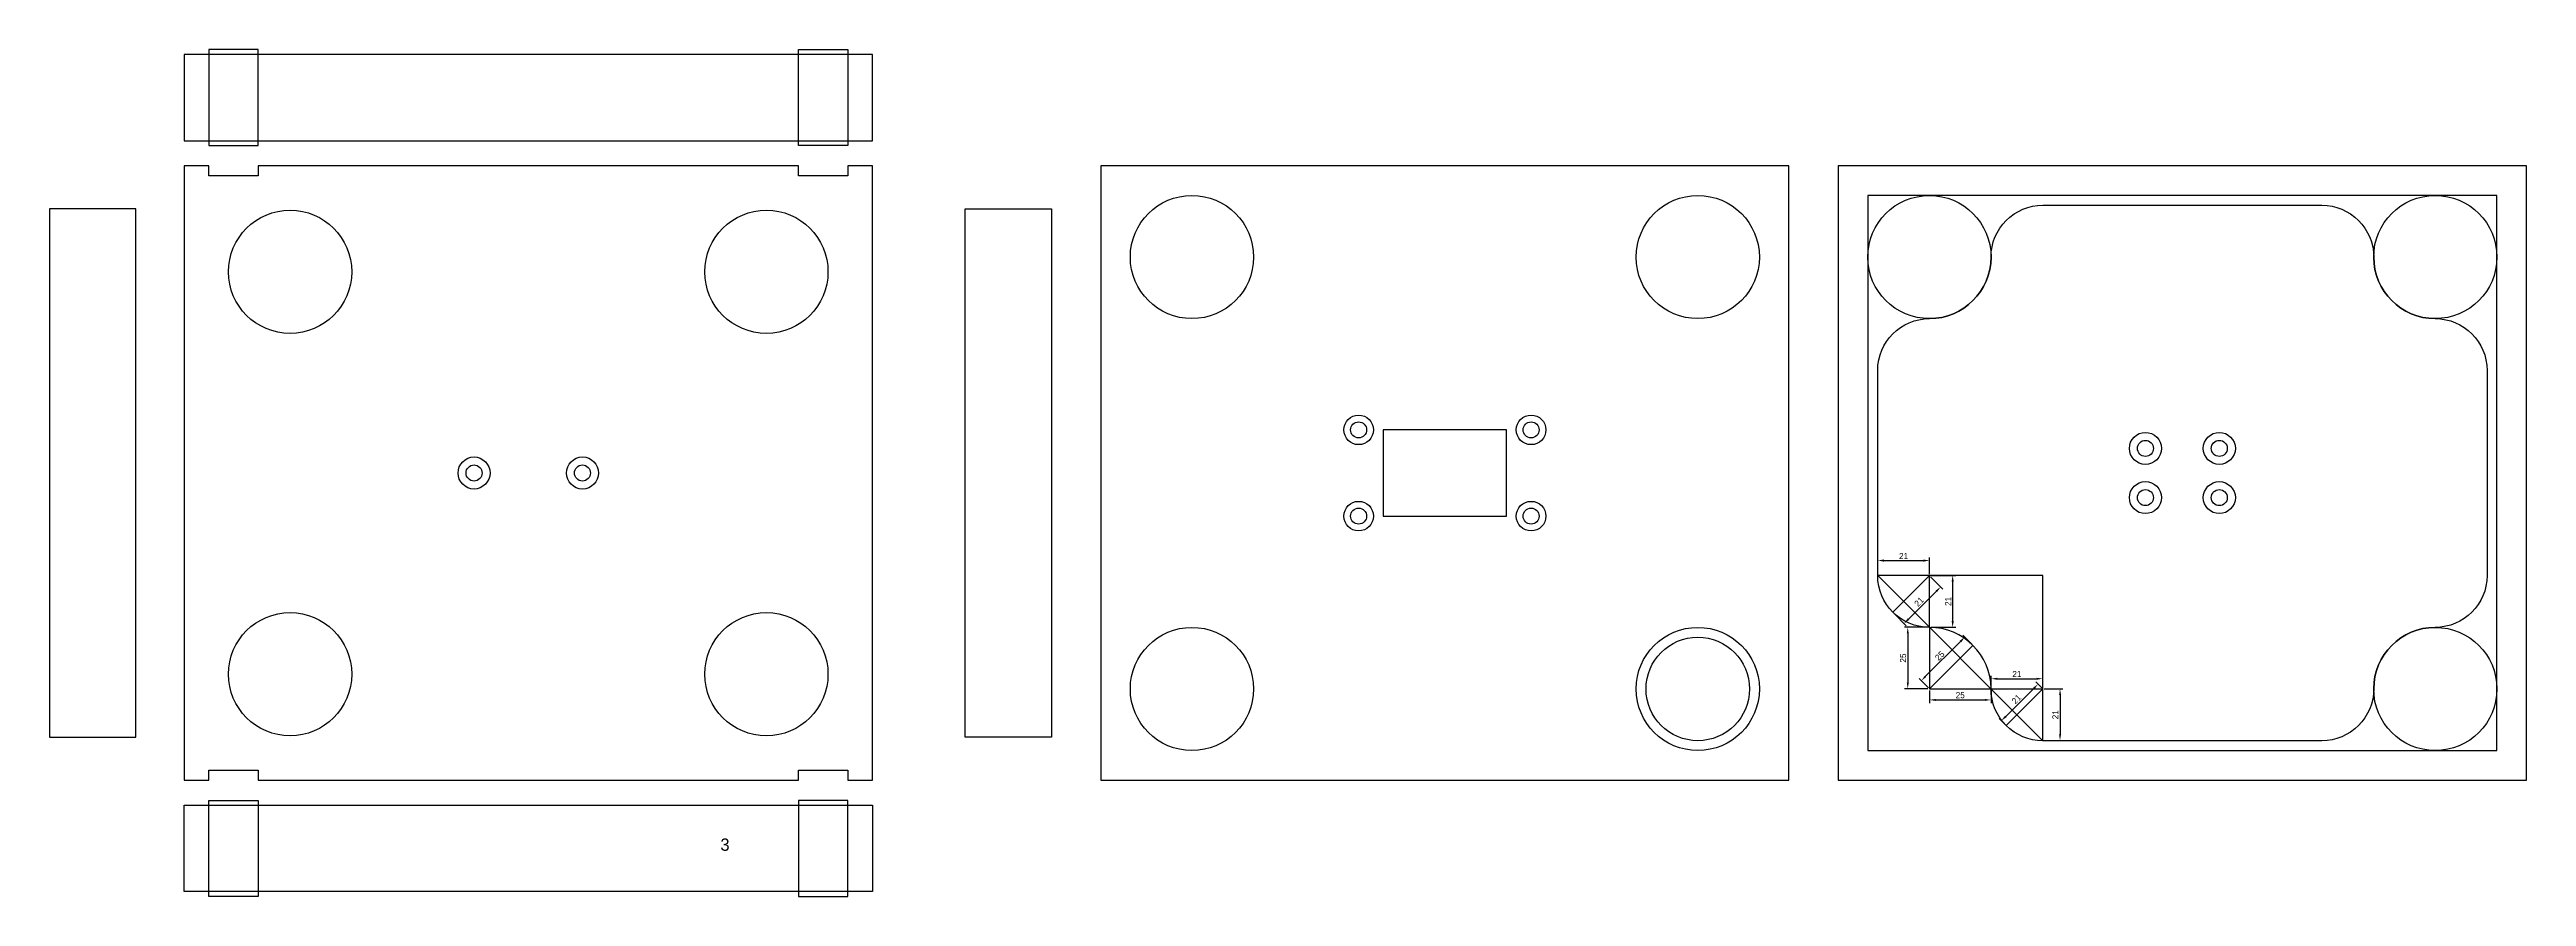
# Model space of a CAD drawing. Header units: millimetres. Extents: x 345 to 2211, y 207 to 551.
# Drawn here: x 345 to 1350, y 207 to 551 of the extents above; entities that cross this region are included whole.
import ezdxf

# ---------------------------------------------------------------- set-up
doc = ezdxf.new("R2010")
doc.units = ezdxf.units.MM
for name, color, linetype in [('TEXT', 3, 'Continuous'), ('볼트 구멍', 7, 'Continuous'), ('치구', 7, 'Continuous')]:
    doc.layers.add(name, color=color, linetype=linetype)
doc.dimstyles.new('ISO-25', dxfattribs={"dimtxt": 2.5, "dimasz": 2.5, "dimexe": 1.25, "dimexo": 0.625, "dimtad": 1, "dimtxsty": 'Standard', "dimcen": 2.5, "dimadec": 0, "dimazin": 0, "dimtfac": 1, "dimtmove": 0, "dimatfit": 3, "dimfxl": 0, "dimarcsym": 0})

# ---------------------------------------------------------------- blocks, each defined once
blk = doc.blocks.new('*D1')
at = {"color": 0, "lineweight": -2}
for p, q in [((1087.1, 338), (1087.1, 344.7)), ((1089.6, 343.5), (1105.6, 343.5)), ((1108.1, 338), (1108.1, 344.7))]:
    blk.add_line(p, q, dxfattribs=at)
at = {"color": 0}
for points in [[(1089.6, 343.9), (1089.6, 343), (1087.1, 343.5)], [(1105.6, 343.9), (1105.6, 343), (1108.1, 343.5)]]:
    blk.add_solid(points, dxfattribs=at)
at = {"layer": 'Defpoints', "color": 0}
for p in [(1108.1, 343.5), (1087.1, 337.4), (1108.1, 337.4)]:
    blk.add_point(p, dxfattribs=at)
at = {"color": 0, "insert": (1097.6, 345.3), "char_height": 2.5, "attachment_point": 5}
blk.add_mtext('21', dxfattribs=at)
blk = doc.blocks.new('*D2')
at = {"color": 0, "lineweight": -2}
for p, q in [((1108.5, 336.9), (1113.6, 331.9)), ((1093.7, 322.1), (1098.7, 317)), ((1110.9, 331), (1099.6, 319.7))]:
    blk.add_line(p, q, dxfattribs=at)
at = {"color": 0}
for points in [[(1110.6, 331.3), (1111.2, 330.7), (1112.7, 332.8)], [(1099.3, 320), (1099.9, 319.4), (1097.8, 317.9)]]:
    blk.add_solid(points, dxfattribs=at)
at = {"layer": 'Defpoints', "color": 0}
for p in [(1108.1, 337.4), (1093.2, 322.5), (1097.8, 317.9)]:
    blk.add_point(p, dxfattribs=at)
at = {"color": 0, "insert": (1103.9, 326.7), "char_height": 2.5, "attachment_point": 5, "rotation": 45}
blk.add_mtext('21', dxfattribs=at)
blk = doc.blocks.new('*D3')
at = {"color": 0, "lineweight": -2}
for p, q in [((1108.7, 337.4), (1118.8, 337.4)), ((1117.5, 334.9), (1117.5, 318.9)), ((1108.7, 316.4), (1118.8, 316.4))]:
    blk.add_line(p, q, dxfattribs=at)
at = {"color": 0}
for points in [[(1117.1, 334.9), (1118, 334.9), (1117.5, 337.4)], [(1117.1, 318.9), (1118, 318.9), (1117.5, 316.4)]]:
    blk.add_solid(points, dxfattribs=at)
at = {"layer": 'Defpoints', "color": 0}
for p in [(1108.1, 337.4), (1108.1, 316.4), (1117.5, 316.4)]:
    blk.add_point(p, dxfattribs=at)
at = {"color": 0, "insert": (1115.7, 326.9), "char_height": 2.5, "attachment_point": 5, "rotation": 90}
blk.add_mtext('21', dxfattribs=at)
blk = doc.blocks.new('*D4')
at = {"color": 0, "lineweight": -2}
for p, q in [((1107.5, 316.4), (1098, 316.4)), ((1099.3, 313.9), (1099.3, 293.9)), ((1107.5, 291.4), (1098, 291.4))]:
    blk.add_line(p, q, dxfattribs=at)
at = {"color": 0}
for points in [[(1098.9, 313.9), (1099.7, 313.9), (1099.3, 316.4)], [(1098.9, 293.9), (1099.7, 293.9), (1099.3, 291.4)]]:
    blk.add_solid(points, dxfattribs=at)
at = {"layer": 'Defpoints', "color": 0}
for p in [(1108.1, 316.4), (1099.3, 291.4), (1108.1, 291.4)]:
    blk.add_point(p, dxfattribs=at)
at = {"color": 0, "insert": (1097.4, 303.9), "char_height": 2.5, "attachment_point": 5, "rotation": 90}
blk.add_mtext('25', dxfattribs=at)
blk = doc.blocks.new('*D5')
at = {"color": 0, "lineweight": -2}
for p, q in [((1108.1, 290.7), (1108.1, 285.6)), ((1110.6, 286.9), (1130.6, 286.9)), ((1133.1, 290.7), (1133.1, 285.6))]:
    blk.add_line(p, q, dxfattribs=at)
at = {"color": 0}
for points in [[(1110.6, 287.3), (1110.6, 286.5), (1108.1, 286.9)], [(1130.6, 287.3), (1130.6, 286.5), (1133.1, 286.9)]]:
    blk.add_solid(points, dxfattribs=at)
at = {"layer": 'Defpoints', "color": 0}
for p in [(1108.1, 291.4), (1133.1, 291.4), (1133.1, 286.9)]:
    blk.add_point(p, dxfattribs=at)
at = {"color": 0, "insert": (1120.6, 288.8), "char_height": 2.5, "attachment_point": 5}
blk.add_mtext('25', dxfattribs=at)
blk = doc.blocks.new('*D6')
at = {"color": 0, "lineweight": -2}
for p, q in [((1125.3, 309.5), (1121.6, 313.2)), ((1106.5, 296.5), (1120.7, 310.6)), ((1107.7, 291.8), (1103.9, 295.6))]:
    blk.add_line(p, q, dxfattribs=at)
at = {"color": 0}
for points in [[(1120.4, 310.9), (1121, 310.3), (1122.4, 312.4)], [(1106.2, 296.7), (1106.8, 296.2), (1104.8, 294.7)]]:
    blk.add_solid(points, dxfattribs=at)
at = {"layer": 'Defpoints', "color": 0}
for p in [(1122.4, 312.4), (1125.8, 309), (1108.1, 291.4)]:
    blk.add_point(p, dxfattribs=at)
at = {"color": 0, "insert": (1112.3, 304.8), "char_height": 2.5, "attachment_point": 5, "rotation": 45}
blk.add_mtext('25', dxfattribs=at)
blk = doc.blocks.new('*D7')
at = {"color": 0, "lineweight": -2}
for p, q in [((1133.1, 292), (1133.1, 296.7)), ((1135.6, 295.5), (1151.6, 295.5)), ((1154.1, 292), (1154.1, 296.7))]:
    blk.add_line(p, q, dxfattribs=at)
at = {"color": 0}
for points in [[(1135.6, 295.9), (1135.6, 295.1), (1133.1, 295.5)], [(1151.6, 295.9), (1151.6, 295.1), (1154.1, 295.5)]]:
    blk.add_solid(points, dxfattribs=at)
at = {"layer": 'Defpoints', "color": 0}
for p in [(1154.1, 295.5), (1133.1, 291.4), (1154.1, 291.4)]:
    blk.add_point(p, dxfattribs=at)
at = {"color": 0, "insert": (1143.6, 297.4), "char_height": 2.5, "attachment_point": 5}
blk.add_mtext('21', dxfattribs=at)
blk = doc.blocks.new('*D8')
at = {"color": 0, "lineweight": -2}
for p, q in [((1154.7, 291.4), (1162.3, 291.4)), ((1161.1, 288.9), (1161.1, 272.9)), ((1154.7, 270.4), (1162.3, 270.4))]:
    blk.add_line(p, q, dxfattribs=at)
at = {"color": 0}
for points in [[(1160.7, 288.9), (1161.5, 288.9), (1161.1, 291.4)], [(1160.7, 272.9), (1161.5, 272.9), (1161.1, 270.4)]]:
    blk.add_solid(points, dxfattribs=at)
at = {"layer": 'Defpoints', "color": 0}
for p in [(1154.1, 291.4), (1154.1, 270.4), (1161.1, 270.4)]:
    blk.add_point(p, dxfattribs=at)
at = {"color": 0, "insert": (1159.2, 280.9), "char_height": 2.5, "attachment_point": 5, "rotation": 90}
blk.add_mtext('21', dxfattribs=at)
blk = doc.blocks.new('*D9')
at = {"color": 0, "lineweight": -2}
for p, q in [((1150.4, 291.5), (1139.1, 280.2)), ((1153.7, 291.8), (1151.3, 294.2)), ((1138.8, 276.9), (1136.4, 279.3))]:
    blk.add_line(p, q, dxfattribs=at)
at = {"color": 0}
for points in [[(1150.1, 291.8), (1150.7, 291.2), (1152.1, 293.3)], [(1138.8, 280.5), (1139.4, 279.9), (1137.3, 278.5)]]:
    blk.add_solid(points, dxfattribs=at)
at = {"layer": 'Defpoints', "color": 0}
for p in [(1154.1, 291.4), (1137.3, 278.5), (1139.2, 276.5)]:
    blk.add_point(p, dxfattribs=at)
at = {"color": 0, "insert": (1143.4, 287.2), "char_height": 2.5, "attachment_point": 5, "rotation": 45}
blk.add_mtext('21', dxfattribs=at)

msp = doc.modelspace()

# ---------------------------------------------------------------- linework, layer by layer
for p, q in [((1154.093, 337.35), (1087.093, 337.35)), ((1087.093, 337.35), (1154.093, 270.35)), ((1108.093, 337.35), (1093.244, 322.501)), ((1108.093, 316.35), (1108.093, 337.35)), ((1154.093, 270.35), (1154.093, 337.35)), ((1108.093, 316.35), (1108.093, 291.35)), ((1108.093, 291.35), (1125.771, 309.028)), ((1108.093, 291.35), (1133.093, 291.35)), ((1133.093, 291.35), (1154.093, 291.35)), ((1154.093, 291.35), (1139.244, 276.501))]:
    msp.add_line(p, q)
msp.add_circle((1014.093, 291.35), 21)
at = {"layer": '볼트 구멍', "color": 3}
msp.add_lwpolyline([(936.443, 361.5), (936.443, 396.5), (886.443, 396.5), (886.443, 361.5)], close=True, dxfattribs=at)
at = {"layer": '볼트 구멍', "color": 6}
for centre, radius in [((876.443, 396.5), 6), ((946.443, 396.5), 6), ((1195.743, 389), 6.5), ((1225.743, 389), 6.5), ((1195.743, 369), 6.5), ((1225.743, 369), 6.5), ((876.443, 361.5), 6), ((946.443, 361.5), 6)]:
    msp.add_circle(centre, radius, dxfattribs=at)
at = {"layer": '볼트 구멍', "color": 3}
for centre in [(876.443, 396.5), (946.443, 396.5), (1195.743, 389), (1225.743, 389), (517.441, 379), (561.441, 379), (1195.743, 369), (1225.743, 369), (876.443, 361.5), (946.443, 361.5)]:
    msp.add_circle(centre, 3.25, dxfattribs=at)
at = {"layer": '볼트 구멍', "color": 2}
for centre in [(517.441, 379), (561.441, 379)]:
    msp.add_circle(centre, 6.5, dxfattribs=at)
at = {"layer": '치구'}
for points in [[(399.791, 513.869), (679.091, 513.869), (679.091, 548.869), (399.791, 548.869)], [(399.791, 254.35), (409.791, 254.35), (409.791, 258.35), (429.791, 258.35), (429.791, 254.35), (649.091, 254.35), (649.091, 258.35), (669.091, 258.35), (669.091, 254.35), (679.091, 254.35), (679.091, 503.65), (669.091, 503.65), (669.091, 499.65), (649.091, 499.65), (649.091, 503.65), (429.791, 503.65), (429.791, 499.65), (409.791, 499.65), (409.791, 503.65), (399.791, 503.65)], [(771.793, 503.65), (771.793, 254.35), (1051.093, 254.35), (1051.093, 503.65)], [(1350.393, 254.35), (1350.393, 503.65), (1071.093, 503.65), (1071.093, 254.35)], [(380.167, 486.25), (345.167, 486.25), (345.167, 271.75), (380.167, 271.75)], [(716.793, 486.25), (751.793, 486.25), (751.793, 271.75), (716.793, 271.75)], [(1083.093, 266.35), (1338.393, 266.35), (1338.393, 491.65), (1083.093, 491.65)], [(399.791, 244.132), (679.091, 244.132), (679.091, 209.132), (399.791, 209.132)]]:
    msp.add_lwpolyline(points, close=True, dxfattribs=at)
at = {"layer": '치구', "color": 1}
for points in [[(409.791, 511.869), (429.791, 511.869), (429.791, 550.867), (409.791, 550.867)], [(669.091, 511.869), (649.091, 511.869), (649.091, 550.867), (669.091, 550.867)], [(409.791, 246.132), (429.791, 246.132), (429.791, 207.134), (409.791, 207.134)], [(669.091, 246.132), (649.091, 246.132), (649.091, 207.134), (669.091, 207.134)]]:
    msp.add_lwpolyline(points, close=True, dxfattribs=at)
msp.add_lwpolyline([(1133.093, 466.65, -0.41421363), (1154.093, 487.65), (1267.393, 487.65, -0.41421363), (1288.393, 466.65, 0.41421349), (1313.393, 441.65, -0.41421342), (1334.393, 420.65), (1334.393, 337.35, -0.41421342), (1313.393, 316.35, 0.41421349), (1288.393, 291.35, -0.41421363), (1267.393, 270.35), (1154.093, 270.35, -0.41421363), (1133.093, 291.35, 0.41421349), (1108.093, 316.35, -0.41421342), (1087.093, 337.35), (1087.093, 420.65, -0.41421342), (1108.093, 441.65, 0.41421349)], format="xyb", close=True, dxfattribs=at)
at = {"layer": '치구'}
for centre in [(442.791, 460.65), (636.091, 460.65), (808.793, 466.65), (1014.093, 466.65), (1108.093, 466.65), (1313.393, 466.65), (442.791, 297.35), (636.091, 297.35), (808.793, 291.35), (1014.093, 291.35), (1313.393, 291.35)]:
    msp.add_circle(centre, 25, dxfattribs=at)

# ---------------------------------------------------------------- texts
at = {"layer": 'TEXT', "color": 1}
msp.add_text('3', height=5, dxfattribs=at).set_placement((617.432, 225.662))

# ---------------------------------------------------------------- dimensions: what is measured, and where the dimension line sits
for p1, p2, distance, picture, middle in [((1087.093, 337.35), (1108.093, 337.35), 6.106, '*D1', (1097.593, 345.331)), ((1108.093, 337.35), (1093.244, 322.501), 6.489, '*D2', (1103.931, 326.663)), ((1108.093, 291.35), (1125.771, 309.028), 4.715, '*D6', (1112.272, 304.849)), ((1154.093, 291.35), (1139.244, 276.501), -2.765, '*D9', (1143.388, 287.207))]:
    dim = msp.add_aligned_dim(p1=p1, p2=p2, distance=distance, dimstyle='ISO-25')
    dim.commit()
    dim.dimension.update_dxf_attribs({"geometry": picture, "text_midpoint": middle})
for base, p1, p2, picture, middle in [((1117.535, 316.35), (1108.093, 337.35), (1108.093, 316.35), '*D3', (1115.66, 326.85)), ((1099.272, 291.35), (1108.093, 316.35), (1108.093, 291.35), '*D4', (1097.397, 303.85)), ((1161.09, 270.35), (1154.093, 291.35), (1154.093, 270.35), '*D8', (1159.215, 280.85))]:
    dim = msp.add_linear_dim(base=base, p1=p1, p2=p2, angle=90, dimstyle='ISO-25')
    dim.commit()
    dim.dimension.update_dxf_attribs({"geometry": picture, "text_midpoint": middle})
for base, p1, p2, picture, middle in [((1154.093, 295.494), (1133.093, 291.35), (1154.093, 291.35), '*D7', (1143.593, 297.369)), ((1133.093, 286.892), (1108.093, 291.35), (1133.093, 291.35), '*D5', (1120.593, 288.767))]:
    dim = msp.add_linear_dim(base=base, p1=p1, p2=p2, dimstyle='ISO-25')
    dim.commit()
    dim.dimension.update_dxf_attribs({"geometry": picture, "text_midpoint": middle})

doc.saveas('drawing.dxf')
